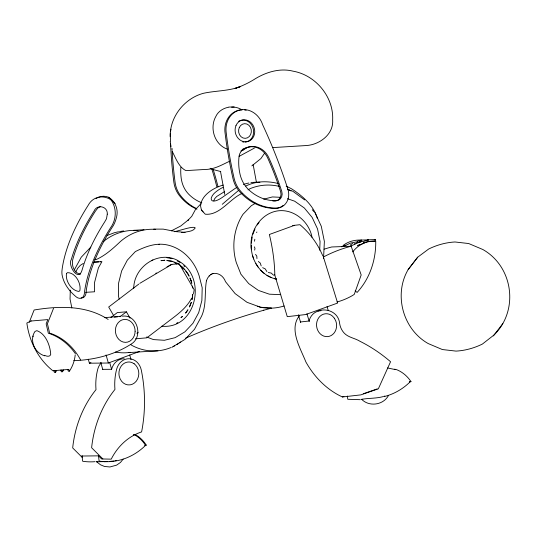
<?xml version="1.0" encoding="UTF-8"?>
<svg xmlns="http://www.w3.org/2000/svg" width="537" height="537" viewBox="0 0 537 537"><rect width="100%" height="100%" fill="white"/><g stroke="black" fill="none" stroke-linecap="round" stroke-linejoin="round"><path stroke-width="0.81" d="M70.293 290.101L70.052 299.116L71.851 307.936M251.276 245.422C250.799 260.505 261.264 276.407 276.649 279.092M251.35 243.14L252.162 237.106M319.716 250.282L320.065 241.536L317.528 228.896L312.151 217.438L304.331 207.994L294.645 201.187L287.503 198.724M170.195 136.68C169.773 116.838 184.5 98.284 203.543 93.27C215.72 90.625 228.493 91.149 240.294 86.645L235.159 88.397C242.221 86.007 248.993 82.772 255.276 78.758C266.352 72.025 280.153 67.843 293.068 71.179C315.555 75.059 333.786 96.861 332.651 119.885C333.772 134.337 319.441 144.836 306.137 145.554L272.353 147.628M256.867 232.004L256.626 232.622M133.706 288.476C133.894 265.419 161.207 248.302 180.835 262.405C207.074 279.784 195.616 329.537 161.718 326.207M254.672 250.114L254.968 248.275L254.363 246.845M200.623 205.624C201.147 198.717 206.497 193.461 212.041 189.957A53.519 46.558 86.5 0 1 223.184 185.077M44.544 355.319A12.304 5.289 47.9 0 0 50.713 354.42C50.216 345.58 45.786 333.766 36.865 330.658L35.012 331.43C28.985 340.022 34.704 353.138 44.685 355.803M280.717 294.659L269.339 294.182L258.438 290.43L248.732 283.623L240.918 274.206L236.3 262.586C231.454 246.503 233.85 228.453 242.966 214.33L251.343 205.691L255.619 203.174M193.528 293.658L194.186 289.779L179.19 263.741L171.424 264.405M102.742 369.342L111.595 369.302A14.727 12.767 89.4 0 1 124.201 358.783M323.543 258.532L324.375 241.455L321.28 226.278L314.883 212.464M252.981 234.119L254.941 229.071M29.246 322.314L34.113 310.003C58.889 305.875 86.276 305.103 108.165 319.448M53.525 308.339L47.437 323.73L49.632 333.128L51.539 333.739A59.466 51.035 85.1 0 1 80.61 359.978M254.545 241.22L254.813 239.247M408.221 269.467C393.42 294.538 402.864 329.322 428.217 343.573L442.367 349.547L456.034 351.104C465.149 350.627 474.238 348.083 482.414 344.049L494.154 334.866C519.084 310.339 513.285 266.701 482.837 249.51L468.687 243.536L455.02 241.979C445.905 242.456 436.816 245 428.64 249.04L417.726 257.169L408.221 269.467L417.726 257.169M75.757 271.97L77.65 268.325L80.221 265.412L83.289 263.445M364.381 240.965L369.416 239.764L375.658 239.583L374.813 241.167L367.127 241.778L357.582 245.818L358.045 245.255M74.341 269.863L81.221 257.243L90.813 247.08M257.243 224.949L259.062 222.472M191.434 298.619C187.366 306.03 180.962 311.836 174.303 316.904L146.809 337.833L135.485 338.807M264.305 153.595L260.901 158.563L251.833 165.899M388.506 395.433C383.472 405.066 369.241 407.113 361.663 399.327C368.617 398.058 376.007 398.555 382.955 396.662M493.328 335.914L502.833 323.616M123.174 459.081L120.51 462.404L116.643 465.129L109.91 466.968L104.507 466.465L100.54 464.82L96.586 461.766L97.667 461.666M299.371 315.837C288.597 329.228 300.599 348.547 305.868 361.931C314.185 376.887 326.751 389.822 342.431 396.971L360.857 394.876L378.343 388.815L390.56 361.743C381.283 353.735 371.047 346.828 360.079 341.337C354.91 338.068 348.03 337.538 343.881 332.759C341.552 330.114 340.096 326.758 339.606 323.281C338.666 312.876 327.422 307.587 318.099 310.963M200.979 203.718L195.421 209.605L191.736 216.364L188.071 220.197L188.648 219.646L180.768 225.983L171.377 230.843M410.234 381.74C403.153 388.775 394.272 394.017 384.579 396.474M222.251 204.295L238.307 190.622M350.849 245.678C352.567 246.127 360.045 240.529 363.965 241.469M350.339 244.993L352.641 243.462M110.911 317.495L117.328 312.581L126.417 311.802L119.999 316.716M136.888 333.255L138.17 332.269M138.741 284.133L108.689 307.016L113.683 315.682M344.076 245.798L343.613 246.355L350.668 243.046L357.629 241.69M96.049 198.536C99.734 196.079 104.648 195.495 108.743 197.274C115.489 201.59 118.509 209.423 116.563 217.136C115.589 220.902 114.247 224.567 111.924 227.728A143.876 71.502 -45.2 0 0 86.37 289.852L86.074 292.598A18.761 8.605 62 0 1 85.148 295.813L83.53 297.626L81.127 297.921M343.432 245.201C348.634 241.308 355.246 239.643 361.69 240.12L360.589 240.16M247.275 147.225L243.113 150.279L240.865 150.917M171.88 264.365L139.761 283.368M224.479 191.655L216.713 196.468L214.706 198.643A15.976 4.981 -38.9 0 0 213.847 200.804M248.034 189.87L250.047 188.668A61.594 53.572 86.5 0 1 279.18 186.373M151.562 260.72L152.891 259.921M176.619 323.274L177.861 322.529M171.35 264.412L168.9 265.755M167.041 266.808L168.282 266.104M239.16 156.341L254.451 148.051M155.79 273.32L156.415 272.971M241.999 193.448C229.688 198.865 219.761 215.673 205.268 214.209L201.435 210.068L200.57 206.101M171.874 347.358L184.97 339.397L194.488 329.315L201.55 316.266C206.792 304.815 204.288 292.303 206.517 280.408L206.349 280.797L207.745 277.857L209.712 275.38L209.141 275.931L211.457 274.159L210.645 274.568L213.196 273.508M229.527 161.268C221.815 164.886 214.109 169.511 205.315 169.437L185.95 170.625C178.902 167.275 175.794 158.261 172.357 151.656M31.274 320.884L26.85 323.019C29.28 341.378 38.255 359.146 52.861 370.765L68.79 369.402L69.441 371.141L68.34 371.235L67.696 369.496M133.324 434.883L134.028 434.554M185.285 338.31C210.766 327.134 237.025 317.756 263.808 310.232L263.419 310.305L271.547 308.124L260.277 307.198L257.659 306.191M107.011 235.535L114.374 232.729L118.529 231.742M294.524 225.318L269.366 234.488C272.554 247.805 274.602 261.438 274.81 275.145M158.905 244.483L159.455 244.268L158.838 244.476M88.276 359.199L89.404 363.2L90.961 362.623M89.404 363.2L108.34 363.012L139.439 351.466M100.714 206.403L97.774 208.054L95.338 211.242A143.876 71.502 -45.2 0 0 72.978 258.794C70.978 264.473 73.958 273.367 80.53 274.185M342.431 396.971L343.955 396.447M363.247 393.762L377.122 388.949M228.373 107.252C223.023 108.333 217.975 111.535 215.746 116.636C209.323 128.148 214.666 144.762 227.359 149.158M383.579 396.467L384.828 396.071M357.4 241.234L362.428 240.032L368.677 239.851L367.57 239.891M356.548 242.818L361.582 241.616M365.402 241.999L363.536 242.549L364.636 242.509M263.687 199.18L272.434 196.938L280.233 197.294M174.673 231.709L186.05 228.594A18.52 3.068 -20.7 0 1 195.22 228.03C192.991 231.608 187.735 231.447 184.037 232.353A66.031 57.439 86.5 0 1 181.64 232.581M114.958 460.773L116.495 460.464M187.138 337.397L187.52 337.323M409.362 381.841L410.98 381.599A33.697 29.401 83.5 0 0 396.051 369.443L394.319 369.234L394.917 369.537M144.675 445.381L146.286 445.139A33.697 29.199 89.4 0 0 134.807 434.332M119.496 231.554L123.725 230.944M292.631 225.533L299.928 224.701C308.11 231.534 314.816 240.073 319.804 249.483M300.498 321.978L309.124 320.998L309.352 319.911A15.096 13.17 83.5 0 1 320.978 310.675M409.939 381.72L410.98 381.599M113.73 460.994L110.018 461.39M30.992 321.025L47.84 319.582L46.155 323.838L48.35 333.235L50.256 333.846A59.466 51.035 85.1 0 1 74.918 353.01L75.388 353.715M104.762 317.649L120.939 316.266M114.341 317.119L117.643 316.837M73.737 360.663C94.009 359.991 114.388 355.004 131.518 343.861C143.56 336.37 137.136 314.051 122.396 316.179M56.647 370.537A33.697 28.917 85.1 0 1 55.526 372.329L54.425 372.423L53.774 370.691M63.608 369.939A33.697 28.917 85.1 0 1 62.48 371.732L61.386 371.826L60.735 370.094M133.445 230.353L144.017 229.702M93.807 262.103L100.969 261.66M93.861 262.197L98.694 261.902M100.305 261.801L101.909 261.707L98.412 267.829L94.566 282.408L94.525 291.786L85.611 292.336M269.655 308.258L271.299 308.157M157.952 350.789L127.94 352.634A58.661 51.022 86.5 0 1 115.442 352.057M153.736 229.104L163.248 229.124L176.431 231.675L185.07 232.326M360.334 399.689L347.768 399.273L347.318 396.017M374.558 239.623L375.658 239.583M359.038 242.086L360.146 242.046M354.131 243.805L355.232 243.764M344.808 245.308L345.915 245.268M358.776 244.771L359.877 244.731M336.947 302.029A85.115 73.025 87.8 0 0 352.527 295.511L354.279 294.363L361.179 274.964L351.164 246.228L331.685 246.98A164.799 141.399 87.8 0 0 324.079 249.202M231.601 107.138C235.139 106.829 238.831 107.877 241.811 109.783M96.586 461.766L107.749 461.565M103.977 461.692L106.923 461.592M228.722 107.071L234.192 106.97M145.218 445.153L146.286 445.139M82.067 456.02L98.506 455.853L101.621 458.954L111.26 459.148L112.26 457.175A59.466 51.532 89.4 0 1 141.607 431.916A136.928 118.664 89.4 0 0 141.291 370.087A14.727 12.767 89.4 0 0 129.236 358.736A14.727 12.767 89.4 0 0 116.643 369.201A52.921 45.86 89.4 0 0 114.945 389.432A104.433 90.505 89.4 0 0 91.619 447.737L102.869 458.94M361.663 399.327L362.797 399.36M387.539 367.946L395.299 369.584M268.265 272.554L271.165 273.031L273.575 275.239M274.306 278.669L276.501 279.045M166.973 257.706L172.008 258.626M220.781 171.565L211.457 169.115L210.088 168.256M94.707 259.243L96.029 259.613C105.306 255.558 113.112 248.436 120.489 241.462A61.842 53.787 86.5 0 1 155.717 229.359M287.376 189.286L292.846 191.286L304.64 199.905M146.614 336.981L153.428 339.585L164.409 340.283L175.136 337.659L184.856 331.873L192.897 323.328L198.703 312.621L201.872 300.492L202.194 287.758L199.113 275.709A47.558 41.369 86.5 0 0 167.188 244.932C155.891 242.456 145.178 246.705 135.344 251.578L127.329 260.143L121.657 270.89L118.617 282.999L118.395 295.659L119.167 299.122M262.633 267.681L265.171 268.842L266.882 271.568M266.963 275.421L271.286 277.595M177.23 260.948L180.023 262.459M115.14 203.637C107.742 194.428 93.894 194.475 88.169 205.329A146.024 72.576 -45.2 0 0 62.232 268.372L61.977 270.695A18.761 8.605 62 0 0 62.091 274.937C63.708 283.878 69.528 291.484 76.469 297.089C78.577 298.753 82.295 299.109 83.517 296.229A18.761 8.605 62 0 0 84.437 293.014L84.692 290.698A146.024 72.576 -45.2 0 1 110.629 227.648C117.261 218.552 116.858 205.262 108.743 197.274M176.854 264.043L173.021 261.593L177.022 263.07L179.392 264.808M130.538 344.412L131.874 345.385A58.661 51.022 86.5 0 0 170.927 347.546M355.152 290.953L357.132 292.41A68.749 58.983 87.8 0 0 375.732 241.126A33.697 28.911 87.8 0 0 352.695 251.9M258.331 261.485L260.27 263.076L261.177 265.896M260.707 270.265L264.11 273.38M183.728 265.694L184.735 266.681M82.154 457.37L72.683 447.925A104.433 90.505 89.4 0 1 96.002 389.627A52.921 45.86 89.4 0 1 97.707 369.396A14.727 12.767 89.4 0 1 101.171 362.911M201.435 210.068L203.127 211.9M312.265 209.685L313.816 211.585M255.538 254.397L256.78 256.075L256.968 258.565M255.867 263.62L258.062 267.03M126.403 311.809L130.055 318.159M320.106 250.047L322.925 256.048M317.434 218.579C313.648 205.564 302.801 196.126 291.833 188.977A71.73 62.393 86.5 0 0 286.187 186.232M252.652 255.948L253.679 258.948M323.717 257.941L337.632 303.049L305.687 314.554L287.261 316.655L274.561 274.293M61.836 370L62.48 371.732M54.875 370.597L55.526 372.329M312.017 237.24C308.903 220.365 291.47 206.812 274.293 211.598C258.391 216.183 248.846 233.79 251.397 249.732M327.053 306.533L328.228 310.433M306.936 313.762L309.292 321.549M298.317 314.742L300.666 322.529M129.719 354.997L131.041 359.662M109.649 362.428L111.629 369.429M100.788 362.515L102.768 369.516M106.078 354.95L108.34 363.012M192.333 286.02L192.763 288.121M253.128 164.47L256.478 182.6M220.485 171.316L224.748 194.394M170.209 141.479L170.947 146.588M98.452 455.383L99.097 461.082A68.749 59.573 89.4 0 0 145.567 445.368A33.697 29.199 89.4 0 0 134.089 434.561M82.013 455.551L82.664 461.249A68.749 59.573 89.4 0 0 95.109 461.672M33.052 336.021L33.066 336.726M180.862 167.262A47.061 40.221 -82.9 0 0 181.197 178.224A27.843 23.796 -82.9 0 0 188.574 194.065A44.537 38.06 -82.9 0 0 201.758 202.738M213.303 169.826A285.999 244.416 -82.9 0 1 218.035 186.802M212.068 169.719A285.999 244.416 -82.9 0 1 216.8 186.695M170.578 143.5A382.733 327.087 -82.9 0 0 173.84 182.103A26.333 22.5 -82.9 0 0 179.056 195.112A54.398 46.491 -82.9 0 0 186.963 203.234A52.176 44.591 -82.9 0 0 196.965 209.162M170.484 141.124A382.733 327.087 -82.9 0 1 170.31 134.774A21.386 18.278 -82.9 0 1 170.37 133.183M170.544 131.585A21.386 18.278 -82.9 0 1 170.994 129.229M172.149 150.736A382.733 327.087 -82.9 0 0 175.075 182.211A26.333 22.5 -82.9 0 0 180.291 195.22A54.398 46.491 -82.9 0 0 188.192 203.342A52.176 44.591 -82.9 0 0 196.086 208.329M172.108 149.944A382.733 327.087 -82.9 0 1 172.021 148.366M278.374 183.573A71.73 62.393 86.5 0 0 262.231 181.821A53.519 46.558 86.5 0 0 245.812 186.017M222.895 187.426A53.519 46.558 86.5 0 0 219.096 189.527C215.908 191.689 212.424 194.139 211.263 198.019A15.989 5.417 -42.9 0 0 222.399 197.334L234.964 188.554A53.519 46.558 86.5 0 1 236.837 187.453M259.915 182.271A71.73 62.393 86.5 0 0 255.182 182.258A53.519 46.558 86.5 0 0 250.96 182.654M243.382 184.52A53.519 46.558 86.5 0 1 248.866 183.016M287.456 189.178A61.594 53.572 86.5 0 1 291.054 190.937M284.086 305.983A61.594 53.572 86.5 0 1 260.378 307.198L247 302.291L235.105 293.598L225.52 281.703A13.076 11.371 86.5 0 0 212.236 273.695M103.292 241.63A61.842 53.787 86.5 0 1 138.09 230.541M272.783 200.966A44.537 39.047 75.1 0 0 275.179 200.979A7.276 6.377 75.1 0 0 280.636 191.709A285.999 250.745 75.1 0 0 267.695 157.992A18.976 16.634 75.1 0 0 249.235 146.923A12.989 11.384 75.1 0 0 247.718 147.313L244.389 148.434A11.505 10.089 75.1 0 0 243.617 148.736M242.059 109.843A21.386 18.748 75.1 0 0 224.916 131.605A382.733 335.558 75.1 0 0 232.998 178.66A26.333 23.084 75.1 0 0 239.603 191.581A54.398 47.692 75.1 0 0 248.517 199.636A52.176 45.746 75.1 0 0 275.776 208.343A14.7 12.888 75.1 0 0 281.536 206.591M244.536 109.957A21.386 18.748 75.1 0 1 246.188 110.233M283.167 205.342A14.7 12.888 75.1 0 1 282.1 206.208M244.033 142.09A11.102 9.733 75.1 0 1 242.744 141.936M238.65 121.322A11.102 9.733 75.1 0 1 240.388 120.51M240.992 120.328A11.102 9.733 75.1 0 1 253.37 129.363A11.102 9.733 75.1 0 1 245.308 142.05M242.16 149.555A11.505 10.089 75.1 0 1 242.872 149.111M75.22 354.85A33.697 28.917 85.1 0 1 69.441 371.141M323.502 256.961A164.799 141.399 87.8 0 1 351.164 246.228M341.666 246.819A33.697 28.911 87.8 0 1 343.895 245.349M130.417 352.326A58.661 51.022 86.5 0 1 128.766 352.547M180.741 342.022A58.661 51.022 86.5 0 1 179.405 342.955M178.042 343.848A58.661 51.022 86.5 0 1 176.66 344.694M174.538 345.862A58.661 51.022 86.5 0 1 173.102 346.573M192.77 294.316L192.058 299.431L192.77 294.316M107.279 214.135L106.494 218.76L104.755 221.815A146.024 72.576 -45.2 0 0 82.067 270.071C78.503 282.583 67.407 265.359 71.347 259.418A146.024 72.576 -45.2 0 1 94.035 211.162C96.875 203.825 107.964 206.262 107.279 214.135M135.123 331.255C135.089 335.894 132.377 340.693 127.752 342.062A11.485 9.854 85.1 0 1 117.388 337.578A11.485 9.854 85.1 0 1 116.737 324.838L118.315 322.522L120.369 320.777A11.485 9.854 85.1 0 1 135.123 331.255M191.293 302.378L189.521 306.875L191.293 302.378M66.487 273.541C65.185 280.824 71.488 290.832 79.006 291.437L79.885 290.584C81.282 283.2 75.455 272.534 67.427 272.655L66.487 273.541M187.89 309.889L185.654 313.011L187.89 309.889M182.439 316.427L181.056 317.562L182.439 316.427M164.745 260.25L161.107 260.673L164.745 260.25M248.853 147.057L245.523 148.185A11.505 10.089 75.1 0 0 239.133 155.784A47.061 41.262 75.1 0 0 240.079 174.424A27.843 24.413 75.1 0 0 249.175 190.165A44.537 39.047 75.1 0 0 276.313 200.731A7.276 6.377 75.1 0 0 281.771 191.461A285.999 250.745 75.1 0 0 268.829 157.737A18.976 16.634 75.1 0 0 250.376 146.668A12.989 11.384 75.1 0 0 248.853 147.057M172.625 261.445L170.296 261.492L166.651 260.358L170.236 260.566L172.625 261.445M134.096 363.697L131.719 362.462A11.485 9.955 89.4 0 0 119.194 376.081L120.12 378.887L121.644 381.324A11.485 9.955 89.4 0 0 132.424 384.197A11.485 9.955 89.4 0 0 138.828 373.812C138.848 369.946 137.23 366.053 134.096 363.697M184.896 269.802L182.681 268.292L179.653 265.003L183.057 267.5L184.896 269.802M334.376 318.24L332.477 316.118A11.485 10.022 83.5 0 0 316.924 321.683A11.485 10.022 83.5 0 0 327.275 336.639A11.485 10.022 83.5 0 0 335.746 320.844L334.376 318.24M189.078 276.078L185.567 270.635L187.916 273.561L189.078 276.078M191.279 280.831L189.923 277.911L191.796 283.375L191.279 280.831M239.307 127.484A7.343 6.39 86.5 0 0 245.228 138.345A7.343 6.39 86.5 0 0 250.376 127.188A7.343 6.39 86.5 0 0 239.307 127.484M287.939 189.373A492.053 431.399 75.1 0 0 262.687 124.819A21.386 18.748 75.1 0 0 240.744 109.843A21.386 18.748 75.1 0 0 226.05 131.357A382.733 335.558 75.1 0 0 234.139 178.405A26.333 23.084 75.1 0 0 240.737 191.326A54.398 47.692 75.1 0 0 249.651 199.388A52.176 45.746 75.1 0 0 276.911 208.094A14.7 12.888 75.1 0 0 287.933 189.38M235.991 125.564A11.102 9.733 75.1 0 0 245.812 141.842A11.102 9.733 75.1 0 0 252.947 125.074A11.102 9.733 75.1 0 0 235.991 125.564"/></g></svg>
